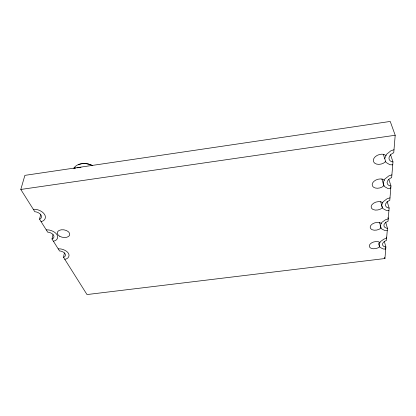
<?xml version="1.0" encoding="UTF-8"?>
<svg xmlns="http://www.w3.org/2000/svg" width="416" height="416" viewBox="0 0 416 416"><rect width="100%" height="100%" fill="white"/><g stroke="black" fill="none" stroke-linecap="round" stroke-linejoin="round"><path stroke-width="0.62" d="M64.381 252.949L63.523 257.296L86.996 294.559L384.935 258.534L385.897 246.958L384.332 241.462M385.627 222.102L387.452 228.28L386.433 240.516L385.689 240.729A6.084 3.479 -13.2 0 0 385.18 246.932L385.897 246.958M387.124 201.469L389.142 208.021L388.034 221.296L387.254 221.525A6.349 3.76 -14.3 0 0 386.708 228.249L387.452 228.28M388.851 179.379L390.978 185.973L389.771 200.434L388.96 200.678A6.646 4.077 -15.5 0 0 388.362 207.984L389.142 208.021M390.536 154.679L392.98 161.897L391.664 177.7L390.816 177.965A6.968 4.425 -17 0 0 390.166 185.936L390.978 185.973M63.523 257.296L64.137 257.093A6.058 3.494 8.9 0 0 65.026 253.703A6.058 3.494 8.9 0 0 60.32 251.02L59.556 250.994L52.01 239.018L52.645 238.8A6.344 3.765 10.4 0 0 53.487 235.128A6.344 3.765 10.4 0 0 48.506 232.222L47.71 232.19L39.53 219.196L40.18 218.962A6.666 4.056 12.1 0 0 40.96 214.973A6.666 4.056 12.1 0 0 35.682 211.806L34.856 211.775L20.8 189.462L24.882 175.365L390.234 121.441L395.2 135.262L393.739 152.833L392.85 153.124A7.327 4.826 -18.9 0 0 392.132 161.85L392.98 161.897M52.01 239.018L52.983 234.624M39.53 219.196L40.726 214.344M384.712 158.616L386.511 154.352L390.915 150.758L393.994 149.739M385.642 161.476L383.588 163.129A7.244 4.831 -17.8 0 1 373.318 160.233A7.244 4.831 -17.8 0 1 384.166 154.44L386.006 155.553M41.059 221.624L43.295 220.823A10.67 6.495 12.1 0 0 44.569 214.443A10.67 6.495 12.1 0 0 36.145 209.362L33.259 209.248M53.42 241.254L55.583 240.51A10.156 6.022 10.4 0 0 56.961 234.634A10.156 6.022 10.4 0 0 49.005 229.97L46.249 229.866M64.823 259.36L66.919 258.674A9.698 5.59 8.9 0 0 68.375 253.245A9.698 5.59 8.9 0 0 60.85 248.945L58.204 248.851M391.898 174.876L388.965 175.807L384.764 179.098L383.058 182.988L384.249 186.441L387.972 188.547L390.749 188.677L390.369 187.481M389.99 197.85L387.176 198.708L383.172 201.724L381.55 205.291L382.699 208.452L386.266 210.387L388.934 210.501M74.038 168.293L75.925 168.012M77.184 167.83L80.964 167.268M20.8 189.462L395.2 135.262M387.265 230.563L384.706 230.464L381.269 228.686L380.162 225.779L381.706 222.492L385.544 219.716L388.232 218.925L387.858 217.682M392.735 164.856L389.828 164.71L385.944 162.391L383.287 154.253M379.943 242.481L378.383 241.701A6.037 3.479 -12.5 0 0 369.278 245.872A6.037 3.479 -12.5 0 0 377.978 247.884L379.694 246.693L378.685 243.022M381.274 223.418L379.652 222.57A6.297 3.76 -13.4 0 0 370.167 227.074A6.297 3.76 -13.4 0 0 379.21 229.268L380.999 227.978L380.297 225.508M382.715 202.727L381.03 201.802A6.583 4.077 -14.6 0 0 371.129 206.684A6.583 4.077 -14.6 0 0 380.546 209.082L382.418 207.683L380.645 201.724M384.285 180.19L382.528 179.176A6.895 4.43 -16 0 0 372.174 184.486A6.895 4.43 -16 0 0 382.002 187.117L383.958 185.598L381.909 179M386.261 237.099L386.615 238.326L384.036 239.06L380.359 241.628L378.882 244.66L379.954 247.348L383.261 248.981L385.72 249.07L385.372 247.853M379.413 222.42L379.943 224.271M384.597 257.322L384.935 258.534M78.364 164.819A12.059 8.258 11.4 0 1 81.51 163.81M82.503 163.665A12.059 8.258 11.4 0 1 92.18 165.48M73.824 168.345A12.979 8.876 11.3 0 1 92.534 165.589M59.576 236.194A6.328 3.817 9.6 0 0 69.722 234.889A6.328 3.817 9.6 0 0 61.282 229.793A6.328 3.817 9.6 0 0 59.576 236.194"/></g></svg>
